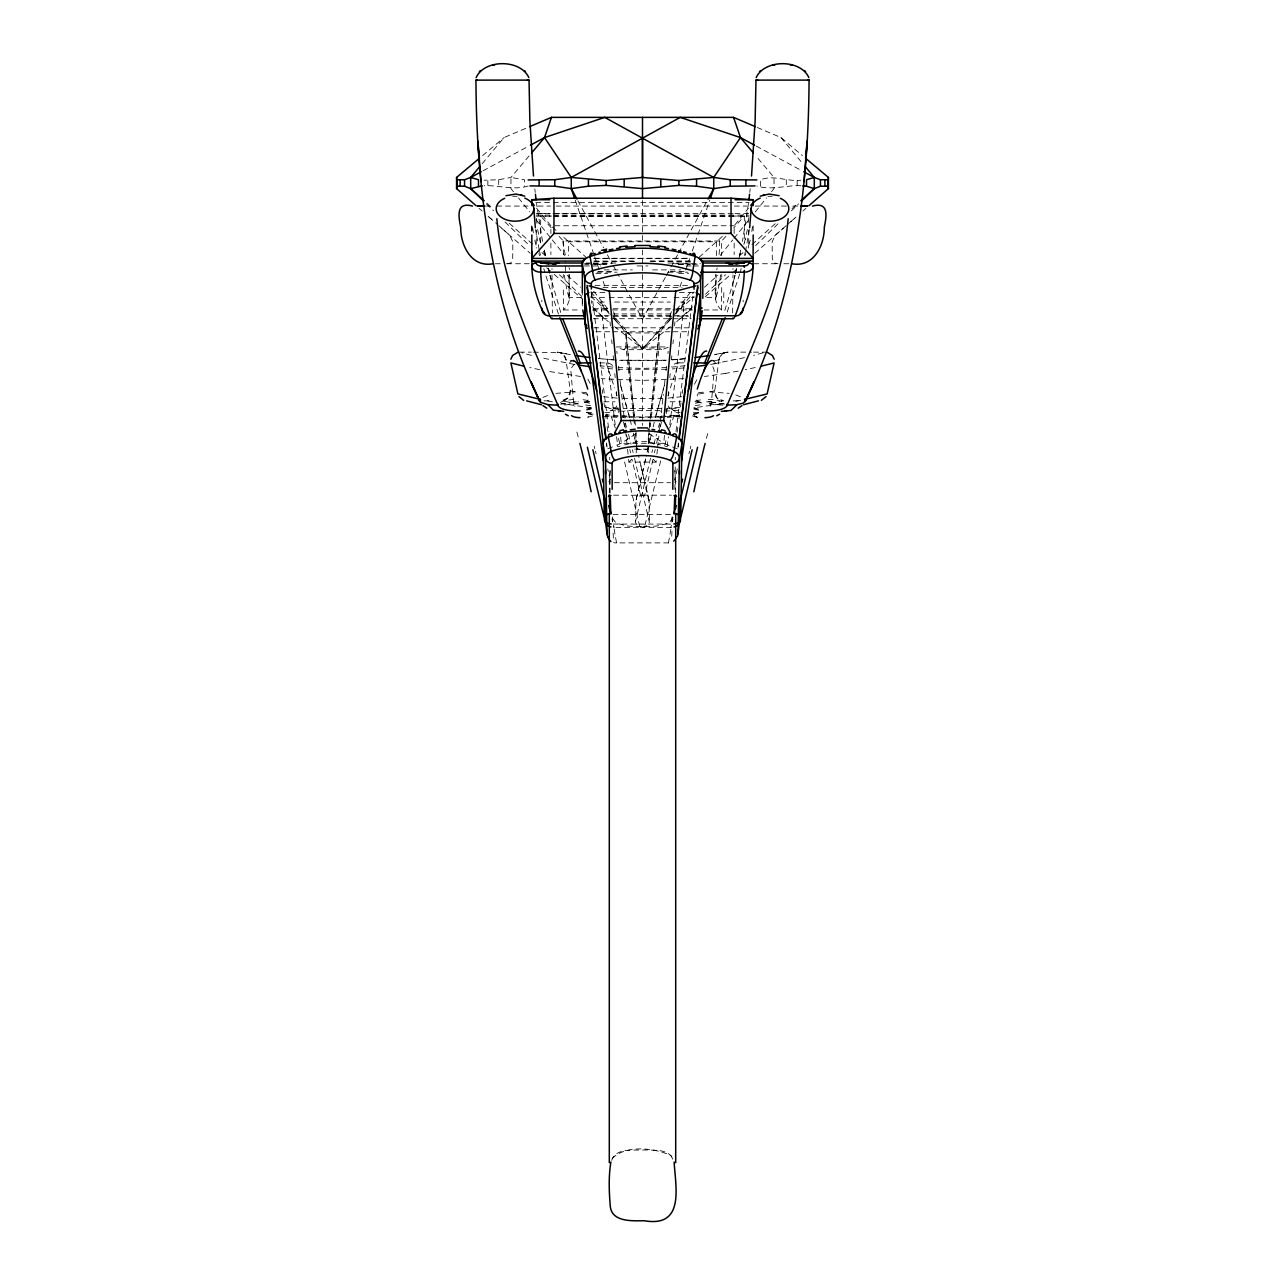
<?xml version="1.0" encoding="UTF-8"?>
<svg xmlns="http://www.w3.org/2000/svg" width="1285" height="1285" viewBox="0 0 1285 1285"><rect width="100%" height="100%" fill="white"/><g stroke="black" fill="none" stroke-linecap="round" stroke-linejoin="round"><path stroke-width="0.75" stroke-dasharray="5 3.75" d="M563.264 277.158L563.264 274.476M582.282 305.83L582.282 300.674M649.134 429.816L647.913 449.477L637.087 449.477L635.866 429.816M716.018 274.894L716.002 278.202M551.988 274.91L552.357 312.978M569.191 274.171L569.223 300.321L567.311 305.412L563.521 309.958L563.28 287.503M675.701 492.91L675.476 479.642A402.912 241.628 0 0 0 675.091 474.229L674.641 470.567M569.319 299.1L569.175 297.638L583.583 297.638M634.517 458.311L649.391 522.369A8.866 5.879 0 0 1 642.163 527.284L613.828 527.396L616.527 542.896L668.473 542.896A9.621 5.526 0 0 0 671.396 542.559M716.002 279.825L715.97 286.298M552.004 269.481L552.004 268.565M671.413 527.38L642.885 527.3A8.947 5.911 0 0 1 635.625 522.481L635.93 500.395L646.435 455.565M675.284 459.757L675.284 457.315M721.72 287.503L721.479 309.958L704.228 309.958M715.938 291.069L715.97 287.888M675.235 467.049L674.834 493.167M715.938 292.659L715.89 297.381M721.479 309.958C710.99 301.397 717.11 285.238 715.809 274.187M671.798 522.079L671.943 515.574M743.148 301.814L743.18 300.208M732.643 312.978L733.012 274.91M672.424 516.907L672.296 521.758M671.959 531.235L671.653 538.142M748.529 217.791L748.111 223.253M724.451 404.149L711.472 402.044L714.155 370.739A8.738 8.513 0.9 0 0 713.753 368.795L713.063 367.253A8.866 8.642 -0.1 0 0 710.332 364.362L710.027 364.169M664.49 435.342L663.751 443.293L670.834 446.216M666.513 413.449L667.06 407.474M668.168 395.539L668.521 391.556M669.822 377.629L670.192 373.646M671.477 359.704L671.846 355.736M672.938 343.786L673.308 339.802M674.593 325.876L674.962 321.892M711.456 402.157L711.328 403.185L719.761 401.562M650.483 417.015L659.06 332.943L669.822 319.869M649.327 427.841L659.06 332.943L625.94 332.943L615.178 319.869M648.684 434.314L647.913 441.671L660.378 444.931M649.487 426.62L650.29 418.942M648.604 443.068L649.664 433.222M628.654 459.323L628.943 462.102L656.057 462.102L656.346 459.323M656.908 454.087L657.438 449.172M650.355 426.7L650.708 423.424M651.399 416.934L659.06 347.303L659.06 332.943M659.526 429.624L660.233 423.15M660.394 421.544L663.365 394.399M657.615 447.533L658.836 436.113M664.939 380.231L664.056 388.086M752.464 226.61L751.645 232.746M665.983 370.883L666.497 366.241M668.184 351.303L667.943 353.504M749.781 192.445L750.183 188.799M667.204 446.714L668.393 436.804M669.806 424.917L684.455 302.055L678.464 302.055M677.918 447.051L678.4 443.116M678.159 447.148L678.641 443.213M676.006 431.487L693.338 292.466A6.666 3.903 0 0 1 693.916 292.482M677.115 432.29L677.902 426.395M678.93 418.557L679.444 414.653M680.472 406.895L680.986 403.008M682.271 393.387L682.785 389.564M711.488 401.836L708.726 401.787M610.359 470.567L609.909 474.229A402.912 241.628 0 0 0 609.524 479.642L609.299 492.91M748.48 203.367L742.473 241.387M747.356 229.373L745.332 239.604M749.38 229.501L745.846 249.563M668.473 542.896L671.38 526.304M738.827 259.152L740.674 250.173M739.517 255.795L740.626 250.382L739.534 255.747A111.618 91.203 8.1 0 0 741.557 250.896M735.02 275.231L733.655 280.917L734.956 275.536M652.973 459.42L644.733 495.159L671.396 495.175M654.451 452.802L655.173 449.557M644.974 462.054L645.712 458.777M656.587 443.197L658.466 434.989M677.243 468.993L674.753 479.947M643.448 468.736L635.866 500.957M647.126 452.175L648.78 444.931M648.588 446.168L647.158 452.384M744.545 255.217L745.412 251.442M649.166 443.261L650.338 438.233M650.146 439.518L651.656 433.109M750.183 240.199L749.637 242.367M650.483 458.311L635.513 521.453M660.378 426.7L661.502 421.962M735.454 273.448L736.739 268.083M735.373 273.737L736.674 268.356M651.88 452.545L652.555 449.75M653.149 426.941L654.852 419.601M660.667 460.929L644.476 527.396M673.019 518.931L672.312 521.726M655.334 417.705L656.298 413.899M653.904 444.337L656.523 434.25M671.429 525.26L670.866 527.396M688.889 453.733L689.547 451.196M656.057 415.36L664.409 385.243M690.206 448.69L690.848 446.264M740.176 272.388L741.188 268.549M657.454 409.963L664.088 386.881M664.666 445.429L666.578 438.474M588.096 399.972L586.329 402.285L583.294 402.093M668.088 396.021L668.987 392.68M733.719 280.58L724.258 312.512M658.418 427.327L659.655 423.038M697.112 395.957L698.092 393.451M670.336 387.942L678.898 362.852L685.499 362.868M739.678 274.074L726.523 314.038M661.454 417.079L661.839 415.858M669.63 428.146L675.267 412.357L680.215 412.357M671.445 311.661L668.842 319.226L642.5 348.877L614.583 326.647M679.91 287.053L681.853 281.367M685.756 270.011L689.659 258.654M692.262 251.073L709.834 199.962M636.22 452.882L636.573 444.722M611.66 1160.435C616.414 1147.312 633.248 1150.734 644.315 1149.93C653.985 1150.525 667.349 1148.613 672.906 1158.508M673.035 517.486L669.887 521.855A14.504 8.69 0 0 1 666.995 523.637L657.342 525.918A54.58 32.735 0 0 1 650.885 526.368L638.774 526.464A69.149 41.473 0 0 1 626.614 525.886L618.005 523.637A14.504 8.69 0 0 1 615.113 521.855L611.965 517.486M694.446 384.247L697.145 379.059M665.293 277.431L642.5 319.226L617.796 273.946M666.24 275.681L670.047 268.726M670.995 266.975L677.645 254.783M678.592 253.049L707.087 200.797M612.094 1158.508C626.229 1144.582 654.113 1147.762 671.011 1155.552L673.34 1160.435M710.155 406.285L711.312 403.249L706.734 403.859M671.348 316.126L668.842 319.226L671.814 316.56M676.36 309.894L691.378 291.245M720.194 255.474L732.707 239.926M733.96 238.368L748.994 219.703M755.259 211.929L766.519 197.938M771.53 191.722L774.036 188.606L774.036 177.442L755.965 155.983M734.153 233.452L734.153 225.758L748.416 208.234M669.999 319.644L671.413 317.925M676.167 312.143L684.455 302.055M675.701 313.942L694.141 291.84M482.244 163.645L504.057 137.559L527.766 127.472M529.034 155.983L510.964 177.442L498.709 179.739L484.108 180.205M614.953 408.903L615.965 407.506A7.822 5.124 -78.1 0 0 616.832 405.915M731.583 216.057L744.32 216.057L733.799 227.766M631.69 459.436L628.943 462.102M725.961 236.328L721.656 241.002L721.656 255.715M671.557 318.262L642.5 348.524L613.443 318.262M676.633 321.7L692.615 306.73M705.497 294.217L725.543 274.765M755.612 245.58L779.947 221.952M791.399 210.836L798.563 203.897M722.379 236.44L697.964 258.253M673.292 315.227L694.077 296.562M704.469 287.246L717.817 275.247M740.096 255.249L743.051 252.583M751.966 244.584L775.706 223.269M792.042 208.604L797.985 203.271M679.733 319.226L691.748 308.673M705.256 296.803L730.796 274.364M732.289 273.046L738.297 267.778M754.825 253.257L783.368 228.184M790.869 221.598L796.877 216.314M802.884 211.029L805.888 208.395M786.115 225.694L775.16 235.396L772.157 241.837L772.285 258.478L774.052 262.927L778.067 263.746M787.528 224.473L795.993 217.101M482.614 155.581L504.057 137.559M670.417 326.647L642.5 348.877L613.652 316.126M635.963 433.671L621.249 443.293L614.166 446.216M668.232 347.223L661.968 349.697L623.305 349.697L616.768 347.223M575.021 364.137L574.716 364.33A8.866 8.642 0.1 0 0 571.97 367.205L571.263 368.731A8.738 8.513 -0.9 0 0 570.845 370.626L573.576 402.574L574.909 406.397M724.756 352.668L721.945 354.323L718.99 359.784L714.717 390.769L716.821 397.804L723.487 400.84A8.85 8.85 0 0 1 714.717 390.769L714.139 390.913M482.999 170.809L528.697 146.121M542.896 397.418L549.193 394.929M591.052 407.522L586.362 409.224M592.514 415.89L587.39 417.416M645.343 526.464L643.881 526.962M612.399 446.939L607.082 449.124L606.359 443.213M585.992 402.43L589.558 403.217M591.1 408.228L587.871 409.256M560.549 404.149L578.475 401.836M695.442 403.217L701.706 402.093M763.081 352.829L753.556 355.383M589.349 401.611L583.101 403.008M618.454 446.537L620.077 446.12M624.622 444.931L637.087 441.671L647.913 441.671M744.497 357.632L710.557 364.442L720.194 362.772M713.882 390.961L710.187 391.78M718.411 359.912L718.974 359.8A8.85 8.85 0 0 1 727.76 352.138L751.58 352.138M755.227 367.542L745.316 369.678M718.154 359.977L709.979 361.679M740.722 400.229L732.578 401.884M571.118 390.961L570.299 390.785A8.85 8.85 0 0 1 561.513 400.84L568.179 397.804L570.283 390.769L566.01 359.784L563.055 354.323L560.244 352.668L562.204 353.134M727.358 352.235L726.121 352.476M725.222 352.652L714.588 354.628M722.202 401.097L720.885 401.354M800.892 185.731C785.97 185.024 771.642 190.646 756.865 186.004M703.827 393.098L697.498 394.27M738.265 371.092L725.752 373.357M715.022 354.483L727.663 352.17M555.859 393.371L575.471 391.861M528.135 186.004C513.358 190.646 499.03 185.024 484.108 185.731M719.15 404.293L723.76 403.506L693.755 407.843M725.752 373.357L704.469 376.489M698.478 392.728L703.297 392.182M700.164 404.871L694.366 405.658M578.105 403.811L562.107 405.161M698.333 413.352L691.78 414.22M685.114 365.711L671.959 367.108M681.692 396.68L667.766 398.141M693.145 414.364L696.582 413.947M506.933 263.746L510.948 262.927L512.715 258.478L512.843 241.837L509.84 235.396L498.885 225.694M679.203 415.874L642.5 417.577L605.797 415.874M679.187 359.302L686.527 358.579L668.361 360.073M683.893 367.928L672.344 368.907M679.765 407.297L667.22 408.277M674.737 415.938L679.926 415.489M683.813 378.657L642.5 380.424L601.187 378.657M760.527 186.213L760.527 179.739C773.955 174.583 787.239 181.86 800.892 180.205M677.291 359.463L671.445 359.928M666.642 367.542L642.5 368.41L618.358 367.542M662.867 398.495L622.133 398.495M663.381 360.41L665.421 360.298M666.465 369.277L618.535 369.277M666.449 360.202L619.579 360.298M623.514 349.697L625.843 348.042L659.157 348.042L661.695 349.697M661.647 408.582L623.353 408.582M661.325 360.507L618.551 360.202M658.771 416.902L626.229 416.902M660.024 410.381L624.976 410.381M644.492 495.175L643.383 495.239A8.866 5.879 -0.2 0 0 636.027 499.913M678.898 362.852L677.5 362.964A8.883 8.658 -0.4 0 0 671.429 366.771M709.529 391.861L729.141 393.371M613.604 495.175L641.777 495.255A8.866 5.879 0.2 0 1 648.973 499.913L649.487 521.453M706.525 401.836L711.665 401.964M535.829 202.387L749.171 202.387M484.108 206.066L492.219 206.066M496.813 206.066L529.725 206.066M538.126 206.066L550.606 206.066M556.164 206.066L728.836 206.066M734.394 206.066L746.874 206.066M755.275 206.066L788.187 206.066M792.781 206.066L800.892 206.066M732.996 213.422L552.004 213.422L607.082 213.471M734.956 213.422L748.737 213.422M536.263 215.093L748.737 215.093M540.68 242.463L540.68 216.057L551.602 216.057M553.417 216.057L729.768 216.057M536.391 216.217L748.609 216.217M554.879 225.758L734.153 225.758M559.039 236.328L563.344 241.002L721.656 241.002M595.051 258.253L690.045 258.253M593.654 258.43L689.354 258.43M593.654 261.08L636.701 260.935M650.242 260.935L692.422 260.935M594.57 261.465L636.541 261.465M650.531 261.465L692.503 261.465M586.137 263.007L591.598 263.007M593.413 263.007L617.041 263.007M667.959 263.007L693.402 263.007M495.287 263.746L501.182 263.746M506.82 263.746L531.299 263.746M584.53 263.746L611.435 263.746M673.565 263.746L700.47 263.746M753.701 263.746L778.18 263.746M783.818 263.746L789.713 263.746M584.755 264.228L588.739 264.228M590.731 264.228L606.665 264.228M678.384 264.228L690.334 264.228M692.326 264.228L700.293 264.228M594.971 264.517L606.857 264.517M678.143 264.517L690.029 264.517M584.322 265.947L589.783 265.947M591.598 265.947L600.689 265.947M637.039 265.947L647.961 265.947M686.142 265.947L691.587 265.947M693.402 265.947L700.678 265.947M604.271 269.898L632.397 269.898M652.603 269.898L680.729 269.898M598.055 271.585L614.648 271.585M670.352 271.585L686.945 271.585M597.059 272.195L617.057 272.195M667.943 272.195L687.941 272.195M595.838 273.56L607.58 273.56M678.673 273.56L688.648 273.56M595.067 285.35L689.933 285.35M602.97 287.422L682.03 287.422M591.084 292.482A6.666 3.903 0 0 1 591.662 292.466L605.62 292.466M679.379 292.466L693.338 292.466M590.843 297.638L605.492 297.638M609.17 297.638L670.304 297.638M673.983 297.638L694.157 297.638M706.846 297.638L715.825 297.638L715.681 299.196M615.194 424.917L600.545 302.055L606.536 302.055M614.535 302.055L670.465 302.055M593.509 308.737L609.845 308.737M613.106 308.737L675.171 308.737M676.809 308.737L691.507 308.737M563.521 309.958L580.772 309.958M592.497 309.958L608.351 309.958M612.335 309.958L670.658 309.958M672.665 309.958L692.503 309.958M613.202 313.942L671.798 313.942M595.357 315.741L689.643 315.741M596.497 316.174L607.885 316.174M613.636 316.174L675.187 316.174M677.115 316.174L688.503 316.174M593.365 318.728L671.075 318.728M673.083 318.728L691.137 318.728M593.718 327.82L613.62 327.82M615.611 327.82L673.372 327.82M675.364 327.82L691.282 327.82M595.999 331.771L611.082 331.771M612.592 331.771L669.903 331.771M672.922 331.771L689.515 331.771M616.318 346.934L668.682 346.934M519.525 352.138L531.428 352.138M533.42 352.138L560.308 352.765M753.572 352.138L765.491 352.138M599.501 362.868L607.596 362.98A8.883 8.658 0.4 0 1 613.571 366.771M544.021 400.84L551.795 400.84M733.205 400.84L740.995 400.84M573.512 401.836L576.274 401.787M584.563 401.787L590.088 401.787M603.918 401.787L614.969 401.787M670.031 401.787L681.082 401.787M694.912 401.787L700.437 401.787M586.619 412.357L591.582 412.357M604.785 412.357L609.733 412.357L615.37 428.146M693.418 412.357L698.381 412.357M634.629 449.124L650.371 449.124M614.391 482.71L670.609 482.71M613.025 514.594L671.975 514.594M613.234 524.071L671.766 524.071M606.102 362.852L614.664 387.942M640.508 495.175L632.027 459.42M613.684 527.38L613.62 526.304M722.893 405.161L706.895 403.811M617.78 408.277L605.235 407.297M616.639 360.073L598.489 358.531L605.813 359.302M613.555 359.928L607.709 359.463M612.656 368.907L601.107 367.928M617.234 398.141L603.308 396.68M613.041 367.108L599.886 365.711M581.703 392.182L586.522 392.728M591.245 407.843L561.24 403.506M588.418 413.947L591.855 414.364M593.22 414.22L586.667 413.352M580.531 376.489L546.735 371.092M590.634 405.658L584.836 404.871M578.266 403.859L561.609 400.856M574.443 364.442L540.503 357.632M570.412 354.628L562.926 353.263M575.021 361.679L566.107 359.8A8.85 8.85 0 0 0 557.24 352.138L569.978 354.483M587.502 394.27L581.173 393.098M701.899 403.008L695.651 401.611M692.486 415.89L696.839 417.256M696.052 417.111L697.61 417.416M552.422 401.868L544.278 400.229M539.684 369.678L529.773 367.542M574.813 391.78L571.423 391.042M531.444 355.383L521.919 352.813M664.923 446.12L666.546 446.537M698.638 409.224L693.948 407.522M641.119 526.962L640.524 527.396M735.807 394.929L742.104 397.418M697.129 409.256L693.9 408.228M698.895 402.382L696.904 399.972M639.657 526.464L624.333 460.929M672.601 446.939L677.918 449.124M757.25 127.472L780.943 137.559L802.386 155.581M756.303 146.121L802.001 170.809M649.037 433.671L663.751 443.293L621.249 443.293L620.51 435.342M593.252 308.673L608.367 321.7M656.057 462.102L653.31 459.436M489.007 217.101L497.472 224.473M479.112 208.395L482.116 211.029M488.123 216.314L494.131 221.598M501.632 228.184L530.175 253.257M546.703 267.778L552.711 273.046M554.204 274.364L582.747 299.437M587.149 258.253L562.685 236.44M487.015 203.271L492.958 208.604M509.294 223.269L533.034 244.584M541.949 252.583L544.904 255.249M567.183 275.247L580.531 287.246M590.923 296.562L611.708 315.227M613.186 316.56L616.158 319.226L613.555 311.661M552.373 227.092L556.79 231.091M486.437 203.897L493.601 210.836M505.053 221.952L529.388 245.58M559.457 274.765L582.362 296.996M592.385 306.73L605.267 319.226M551.201 227.766L540.68 216.057M670.047 408.903L669.1 407.618A7.822 5.124 78.1 0 1 668.168 405.915M780.943 137.559L802.756 163.645M590.859 291.84L609.299 313.942M600.545 302.055L608.833 312.143M613.587 317.925L615.001 319.644M536.6 208.234L550.896 225.758L550.896 233.452M513.47 191.722L510.964 188.606L510.964 177.442L524.473 179.739L524.473 186.213M518.481 197.938L529.741 211.929M536.006 219.703L551.04 238.368M552.293 239.926L564.806 255.474M593.622 291.245L608.64 309.894M577.913 200.797L603.548 247.828M607.355 254.783L612.11 263.489M613.057 265.24L616.848 272.211M587.855 379.059L590.554 384.247M586.908 393.451L587.887 395.957M648.78 452.882L647.913 449.734M558.477 314.038L545.322 274.074M575.166 199.962L594.039 254.864M594.682 256.759L599.244 270.011M603.147 281.367L605.09 287.053M560.742 312.512L549.98 275.231M623.161 415.858L623.546 417.079M620.591 385.243L628.943 415.36M620.912 386.881L627.546 409.963M625.345 423.038L626.582 427.327M618.422 438.474L620.334 445.429M616.013 392.68L616.912 396.021M628.477 434.25L631.096 444.337M594.152 446.264L594.794 448.69M543.812 268.549L544.824 272.388M595.453 451.196L596.111 453.733M614.134 527.396L613.571 525.26M628.702 413.899L629.666 417.705M612.688 521.726L611.981 518.931M630.148 419.601L631.851 426.941M649.134 500.957L644.749 482.63M632.445 449.75L633.12 452.545M548.261 268.083L549.546 273.448M649.021 500.122L638.565 455.565M548.326 268.356L549.627 273.737M550.044 275.536L551.281 280.58M623.498 421.962L624.622 426.7M633.344 433.109L634.854 439.518M534.817 240.199L535.363 242.367A126.299 103.475 -8.1 0 0 536.696 247.427M634.662 438.233L635.834 443.261M539.588 251.442L540.455 255.217M636.412 446.168L637.119 449.252M643.93 479.096L640.781 465.379M636.22 444.931L637.842 452.384M626.534 434.989L628.413 443.197M610.246 479.947L607.757 468.993M629.827 449.557L630.549 452.802M544.326 250.173L546.173 259.152M544.374 250.382L545.483 255.795M539.154 249.563L535.62 229.501M542.527 241.387L536.52 203.367M533.355 232.746L532.536 226.61M537.644 229.373L539.668 239.604A111.618 91.299 -9.3 0 0 541.033 244.423M602.215 389.564L602.729 393.387M604.014 403.008L604.528 406.895M605.556 414.653L606.07 418.557M607.098 426.395L607.885 432.29M591.662 292.466L608.994 431.487M606.6 443.116L607.082 447.051M616.607 436.804L617.796 446.714M534.817 188.799L535.219 192.445M633.601 416.934L625.94 347.303L625.94 332.943L634.212 416.324M616.816 351.303L617.057 353.504M618.503 366.241L619.017 370.883M620.061 380.231L620.944 388.086M621.635 394.399L624.076 416.709M633.778 418.557L634.645 426.7M624.767 423.15L625.474 429.624M625.65 431.246L626.871 442.634M635.336 433.222L636.396 443.068M627.562 449.172L628.092 454.087M625.94 332.943L635.673 427.841M536.889 223.253L536.471 217.791M610.038 321.892L610.407 325.876M611.692 339.802L612.062 343.786M613.154 355.736L613.523 359.704M614.808 373.646L615.178 377.629M616.479 391.556L616.832 395.539M617.94 407.474L618.487 413.449M613.347 538.142L613.041 531.235M612.704 521.758L612.576 516.907M610.166 493.167L609.765 467.049M541.82 300.208L541.852 301.814M569.094 295.807L569.062 292.659M569.062 291.069L568.998 279.825M732.996 268.565L732.996 269.481M609.716 457.315L609.716 459.757M721.736 274.476L721.736 277.158M568.998 278.202L568.982 274.894M797.15 180.51L797.15 185.409M786.291 179.739L786.291 186.213M753.171 225.871L753.171 233.693M748.737 230.063L748.737 248.037M744.32 216.057L744.32 242.463M734.153 243.074L734.153 254.607M716.484 255.57L716.484 241.773L568.58 241.773L568.58 255.554M642.5 200.476L642.5 242.961M642.5 249.965L642.5 263.81M642.5 265.786L642.5 425.431M591.357 291.856L591.357 303.292M582.282 290.073L582.346 304.336M563.344 241.002L563.344 255.715M550.896 243.074L550.896 254.607M536.263 230.063L536.263 248.037M531.878 226.385L531.878 233.372M531.829 225.871L531.829 233.693M498.709 179.739L498.709 186.213M487.85 180.51L487.85 185.409M767.964 196.348A18.809 12.464 0 0 1 772.189 196.364M698.671 410.188A18.777 5.766 0 0 1 693.514 408.839M695.571 400.92A18.777 5.766 0 0 1 701.963 399.763M708.228 399.442A18.777 5.766 0 0 1 724.531 402.414M697.161 416.966A9.943 2.795 0 0 1 698.671 412.533M616.527 542.929A9.621 5.638 -0.1 0 1 613.555 542.655M576.853 432.033A386.432 24.64 81.8 0 1 578.587 438.442M614.375 407.827A14.601 9.204 -69.3 0 1 609.716 411.409M569.689 362.852A419.231 31.788 83.4 0 1 571.937 360.667M706.413 438.442A386.432 24.64 -81.8 0 1 708.147 432.033M675.284 411.409A14.601 9.204 69.3 0 1 670.625 407.827M713.063 360.667A419.231 31.788 -83.4 0 1 715.311 362.852M512.811 196.364A18.809 12.464 0 0 1 517.036 196.348M591.486 408.839A18.777 5.766 0 0 1 586.329 410.188M560.469 402.414A18.777 5.766 0 0 1 576.772 399.442M583.037 399.763A18.777 5.766 0 0 1 589.429 400.92M586.329 412.533A9.943 2.795 0 0 1 587.839 416.966M676.247 481.538A8.85 5.172 0 0 1 674.641 482.148M610.359 482.148A8.85 5.172 0 0 1 608.753 481.538M719.696 240.761A252.262 188.51 16.3 0 1 719.038 254.687M717.126 267.987A252.262 188.51 16.3 0 1 716.757 269.818M569.64 269.481A252.262 188.766 -6.3 0 1 569.03 267.714M565.336 254.799A252.262 188.766 -6.3 0 1 562.782 241.066M545.386 255.827A111.618 91.299 -9.3 0 1 543.266 250.96M745.155 239.556A111.618 91.203 8.1 0 1 743.854 244.391M539.636 255.667A126.299 103.475 -8.1 0 1 538.833 253.659M749.54 242.351A126.299 103.234 6.4 0 1 748.111 247.379M745.878 253.563A126.299 103.234 6.4 0 1 745.043 255.554M720.676 274.829A306.938 230.079 1.4 0 1 716.147 297.413M568.853 297.413A306.938 230.079 -1.4 0 1 564.324 274.829M723.824 292.594A294.795 20.929 86.6 0 1 723.712 303.035M565.368 271.087A294.795 17.717 -87.1 0 1 565.432 261.096M626.711 415.987A118.718 30.519 0.4 0 1 606.151 414.637M680.986 416.324A118.718 32.334 -0.2 0 1 659.269 417.818M674.256 415.489A118.766 31.386 -0.3 0 1 658.53 416.436M625.731 417.818A118.734 32.366 0.2 0 1 604.014 416.324M619.884 409.224A125.384 29.989 0.4 0 1 608.801 408.55M678.223 410.236A125.384 31.756 -0.2 0 1 660.554 411.28M676.183 408.534A125.352 29.908 -0.4 0 1 665.1 409.208M624.446 411.28A125.384 31.788 0.2 0 1 606.793 410.236M550.044 213.422L536.263 213.422L550.044 213.422"/><path stroke-width="1.5" d="M542.896 311.323L542.029 309.862A202.966 151.951 0 0 1 531.765 266.332A4.353 3.261 0 0 1 536.263 263.023A4.401 2.923 0 0 0 540.68 265.931L540.728 272.195A226.851 169.829 0 0 0 549.755 315.724M612.174 489.312L612.11 463.403A6.007 3.518 0 0 1 615.001 460.367L618.278 459.275A50.613 29.555 0 0 1 666.899 459.098L669.999 460.367A6.007 3.518 0 0 1 672.874 463.403L672.826 489.312M744.32 267.36L744.32 265.947A4.401 2.923 0 0 0 748.721 263.007A4.353 3.261 0 0 1 753.139 266.316A202.966 151.951 0 0 1 742.875 309.846L742.104 311.323A14.135 10.392 4.5 0 1 741.316 312.239L741.316 312.239M642.5 198.5L642.5 117.369M697.594 447.276L679.781 521.678L680.054 500.234A8.866 5.879 0 0 0 679.106 498.307M744.304 270.348L744.272 272.195A226.851 169.829 0 0 1 735.245 315.724M807.671 80.104L808.988 80.104L755.982 80.104L755.13 120.902L751.516 176.013M675.685 494.821L675.46 502.387A418.348 250.88 0 0 1 675.091 507.88L674.256 513.615M809.052 80.104C808.57 189.746 794.098 301.67 745.332 401.113L742.987 403.233L737.012 404.646L731.004 410.493L721.383 411.345M742.971 309.862L743.019 308.255M674.77 495.48L674.143 513.47A2.072 1.205 0 0 1 673.983 513.904M680.134 501.102L692.133 449.734M679.781 521.71L679.653 522.529A8.866 5.879 -0.2 0 1 674.015 526.995M677.982 533.901L679.476 458.167L681.901 443.823L680.857 510.964L677.966 533.901A12.111 11.967 63.1 0 1 677.404 536.343L677.307 536.696M751.211 208.234L749.653 227.702M805.759 161.46L807.06 141.221L804.041 181.571M699.618 258.687A6.843 5.542 0 0 1 702.654 264.196L700.646 278.684L700.646 320.945L699.538 325.78M670.352 432.916L663.751 420.548L675.701 291.181L695.988 285.848M788.171 218.707C782.035 284.852 752.4 345.665 726.812 405.964M748.946 199.721L749.573 194.26M679.122 437.205L697.835 285.35M679.122 439.261L697.835 287.422M681.709 443.309L700.052 296.337A6.666 3.903 0 0 0 696.02 292.787M681.628 460.721L700.052 322.663L700.052 296.337M700.646 320.945L702.269 310.729M694.061 289.157L694.061 283.648A6.762 5.477 0 0 0 700.55 278.668A13.38 8.112 4.5 0 0 692.84 270.83L695.169 256.261M672.585 435.695L676.665 437.173L673.806 451.356A6.923 3.18 -68.8 0 1 669.999 460.464M610.873 1162.058C608.56 1176.112 609.026 1190.553 610.166 1204.704C610.632 1222.356 631.738 1220.83 644.315 1220.75C684.953 1227.689 675.589 1187.42 674.127 1162.058M681.869 482.341L682.608 479.225M675.46 509.005L676.312 505.503M476.141 77.63C484.349 58.981 520.521 59.062 528.826 77.63M756.174 77.63C764.527 59.094 800.635 58.965 808.859 77.63M510.852 359.222L512.603 355.463L517.726 352.331M531.621 152.915L544.519 137.575L551.442 117.369L733.558 117.369L755.419 126.685M710.493 198.067L713.737 188.606L713.737 177.442L740.481 137.575L733.558 117.369M721.993 319.579L704.501 363.398M725.19 317.652L703.554 371.477M476.109 205.761L456.577 188.606L457.46 186.213L456.577 177.442L479.546 158.151M808.891 205.761L828.423 188.606L827.54 186.213L828.423 177.442L805.454 158.151M745.139 401.611L753.926 381.966L745.332 401.113L744.706 399.362M614.648 432.916L621.249 420.548L609.299 291.181L589.012 285.848M708.051 199.063L713.737 188.606L730.233 186.213L755.034 185.907M766.037 396.599L761.33 400.358M540.294 399.362L540.471 402.333L547.988 404.646L553.305 410.172L563.617 411.345M750.793 205.311L753.171 202.387M457.46 179.739L464.56 179.739L470.696 177.442L479.674 166.713M753.171 205.616L753.171 199.737L731.036 198.227L553.963 198.227L553.963 233.436L531.829 258.43L585.671 258.43M801.422 201.119L814.304 188.606L820.44 186.213L827.54 186.213M479.369 71.607L480.429 70.627M759.499 71.607L760.591 70.627M800.94 200.605L814.304 188.606L814.304 177.442L805.326 166.713M741.991 405.626L738.233 408.18M719.6 414.236L716.709 415.794M528.135 179.932L554.767 179.739L571.263 177.442L680.263 117.369L740.481 137.575L754.536 145.173M483.578 201.119L470.696 188.606L470.696 177.442L481.233 171.756M530.464 145.173L544.519 137.575L604.737 117.369L713.737 177.442L730.233 179.739L756.865 179.932M760.238 196.155L769.024 194.051L779.128 195.706M529.565 126.685L551.458 117.369M505.872 195.706L515.976 194.051L524.762 196.155M702.799 298.313L702.799 264.212A13.492 8.176 4.5 0 0 697.562 257.418A12.513 7.581 4.6 0 0 695.169 256.39C660.442 245.419 621.988 245.226 587.566 257.385A13.492 8.224 -5.1 0 0 582.346 264.276L582.346 292.675M614.969 433.704L616.109 433.302M607.725 536.777L607.564 536.343A12.111 11.983 39.1 0 1 607.018 533.901L605.524 458.167A11.758 7.324 -5.6 0 1 611.178 451.324L614.792 450.184A59.769 34.904 0 0 1 670.32 450.071M612.415 435.695L608.335 437.173A11.822 7.389 -5.7 0 0 603.179 443.823M457.46 186.213L464.56 186.213L470.696 188.606L482.228 185.891M594.007 253.868L595.228 253.482M618.84 432.419L620.045 432.065M591.357 289.061L591.357 283.535A6.762 3.951 0 0 1 595.34 279.937C626.004 270.46 659.478 270.509 690.109 280.05A6.746 3.935 0 0 1 694.045 283.648M591.341 283.616A6.762 5.477 0 0 1 584.868 278.652A13.396 8.144 -5.2 0 1 592.626 270.701C625.072 260.823 660.41 260.855 692.84 270.83M827.54 179.739L820.44 179.739L814.304 177.442L806.514 179.739L806.514 186.213L814.304 188.606M743.533 404.727L758.487 400.824M598.938 252.406L600.175 252.069M727.069 410.574L724.82 411.007M603.95 251.105L606.488 250.511M761.395 366.113L774.116 362.948L767.129 393.933L744.433 399.426M619.932 430.668L623.482 429.816M623.723 431.085L626.55 430.475M601.46 250.366L606.697 249.145M609.042 249.949L612.929 249.178M492.733 65.214L494.773 64.844M772.944 65.214L774.984 64.844M736.048 263.923L753.171 261.08L701.321 261.08M708.501 355.656L695.105 357.567M616.543 248.551L620.189 247.989M552.855 263.923L558.75 263.007M630.276 429.8L635.224 429.19M705.513 365.229L694.976 366.675M529.966 185.907L554.767 186.213L571.263 188.606L588.434 186.213L606.135 185.409L642.5 188.606L678.865 185.409L696.566 186.213L713.737 188.606M544.519 137.575L571.263 177.442L606.135 180.51L642.5 177.442L678.865 180.51L713.737 177.442M736.915 404.663L726.684 405.225M619.499 246.897L627.096 246.013M625.715 247.314L635.015 246.608M531.829 205.616L531.829 199.737L553.963 198.227M728.82 264.051L744.32 263.007L702.493 263.007M802.097 206.275L807.478 206.066L800.892 206.066M803.784 206.21L807.478 206.066M791.865 263.746C813.566 267.89 824.488 245.467 824.295 227.204C826.689 215.719 828.905 201.568 812.457 206.066M637.585 427.905L647.415 427.905M634.79 245.483L650.242 245.483M477.329 80.104L475.996 80.12L529.034 80.104L529.87 120.902L533.484 176.013M735.422 315.741L701.257 315.741M531.829 199.737L549.771 199.737M735.229 199.737L753.171 199.737M472.543 206.066C456.095 201.568 458.311 215.719 460.705 227.204C460.512 245.467 471.434 267.89 493.135 263.746M481.216 206.21L477.522 206.066L484.108 206.066M553.963 233.436L731.036 233.436L753.171 258.43L699.329 258.43M531.829 234.962L531.829 261.08L583.679 261.08M582.507 263.007L540.68 263.007L556.18 264.051M540.68 266.075L582.507 265.947M702.493 265.947L744.32 265.947M584.338 272.195L540.728 272.195A8.802 5.831 0 0 1 531.91 266.316L531.878 251.346M700.662 272.195L744.272 272.195A8.802 5.831 0 0 0 753.09 266.316L753.171 234.962M609.299 291.181L675.701 291.181M583.743 315.741L549.578 315.741M551.699 318.728L585.43 318.728M699.168 318.728L733.301 318.728M591.261 362.868L578.121 362.98A8.85 8.626 -0.1 0 0 577.575 363.093M693.739 362.868L706.927 362.996A8.85 8.626 0.1 0 1 707.425 363.093M621.249 420.548L663.751 420.548M757.764 80.12L755.998 80.12M527.3 80.104L529.018 80.104M558.316 405.225L548.085 404.663M477.522 206.066L482.903 206.275M650.001 246.608L659.317 247.33M648.106 429.062L649.23 429.142M802.772 185.891L806.514 186.213M657.92 246.013L665.534 246.897M651.993 429.431L654.724 429.8M589.895 357.567L576.499 355.656M590.024 366.675L579.487 365.229M664.827 248.005L668.473 248.551M560.18 411.007L557.931 410.574M726.298 263.007L732.193 263.923M531.829 261.08L548.984 263.907M790.227 64.844L792.267 65.214M672.087 249.178L675.99 249.949M658.45 430.475L661.277 431.085M540.567 399.426L517.887 393.933L510.884 362.948L523.605 366.113M678.576 250.511L681.13 251.121M661.518 429.816L665.068 430.668M541.467 404.727L526.673 400.872M683.652 251.764L686.174 252.438M664.955 432.065L666.16 432.419M470.696 177.442L478.486 179.739L478.486 186.213M670.208 450.184L673.79 451.356A11.758 7.324 5.6 0 1 679.396 458.151A6.811 5.509 -8.6 0 1 672.906 463.483M689.884 253.514L691.121 253.9M767.274 352.315L772.397 355.463L774.164 359.206M668.891 433.302L670.031 433.704M523.67 400.374L518.979 396.615M568.291 415.794L565.4 414.236M642.5 137.543L642.5 177.442M803.767 171.756L814.304 177.442M546.767 408.18L543.009 405.626M470.696 188.606L484.06 200.605M524.409 70.627L525.501 71.607M804.571 70.627L805.631 71.607M543.683 312.239L543.748 312.303A14.135 10.392 -4.5 0 1 543.137 311.629M740.481 137.575L753.379 152.915M531.829 202.387L534.223 205.311M571.263 177.442L571.263 188.606L576.949 199.063M580.499 363.398L563.007 319.579M539.861 401.611L531.074 381.966L539.668 401.113C490.902 301.67 476.43 189.746 475.948 80.104M558.188 405.964C532.6 345.665 502.965 284.852 496.829 218.707M581.446 371.477L559.81 317.652M571.263 188.606L574.507 198.067M610.985 526.995A8.866 5.879 0.2 0 1 605.363 522.642L587.406 447.276M610.407 512.57L608.688 505.503M605.219 521.71L604.866 501.102L592.867 449.734M602.392 479.225L603.131 482.341M611.194 451.356L608.319 437.157A6.939 3.293 66.4 0 1 612.351 434.699A6.039 3.534 0 0 0 611.756 434.94M610.744 513.615L609.909 507.88A418.348 250.88 0 0 1 609.54 502.387L609.315 494.821M589.976 256.341L592.626 270.717M582.796 309.958L586.008 325.988A11.26 10.714 -40.2 0 0 587.293 328.366M607.034 533.901L604.143 510.964L603.099 443.823L605.524 458.167A6.811 5.509 8.6 0 0 612.094 463.483M582.346 264.276L584.771 278.668L584.771 321.025M588.98 292.787A6.666 3.903 0 0 0 584.932 296.337L584.948 322.663L603.372 460.721M584.948 296.337L603.291 443.309M587.165 285.35L605.877 437.205M587.165 287.422L605.877 439.261M535.427 194.26L536.054 199.721M535.347 227.702L533.789 208.234M479.225 161.412L477.94 141.221L480.959 181.571M604.866 501.07L604.994 500.058A8.866 5.879 0 0 1 605.894 498.307M610.23 495.48L610.857 513.47A2.072 1.205 0 0 0 611.017 513.904M541.981 308.255L542.029 309.862M828.423 177.442L828.423 188.606M824.874 180.51L824.874 185.409M820.44 179.739L820.44 186.213M745.878 180.51L745.878 185.409M731.036 198.227L731.036 233.436M730.233 179.739L730.233 186.213M696.566 179.739L696.566 186.213M679.476 470.278L679.476 473.924M678.865 180.51L678.865 185.409M675.701 513.711L675.701 1162.668M660.827 179.739L660.827 186.213M624.173 179.739L624.173 186.213M609.299 513.711L609.299 1162.668M606.135 180.51L606.135 185.409M605.524 470.278L605.524 473.924M588.434 179.739L588.434 186.213M554.767 179.739L554.767 186.213M539.122 180.51L539.122 185.409M464.56 179.739L464.56 186.213M460.126 180.51L460.126 185.409M456.577 177.442L456.577 188.606M780.316 198.308A18.809 12.464 0 0 1 784.059 217.02A18.809 12.464 0 0 1 755.58 216.715A18.809 12.464 0 0 1 760.206 198.099M726.684 404.341A18.777 5.766 0 0 1 704.999 410.879M713.464 415.665A9.943 2.795 0 0 1 704.967 417.673M603.275 443.807A6.907 5.59 8.9 0 1 605.894 438.442M615.001 460.415A6.923 3.116 68.8 0 1 611.291 451.437M612.222 435.519A60.893 35.562 0 0 1 672.778 435.519M676.601 437.237A6.939 3.277 -67.3 0 0 672.649 434.635A6.039 3.534 0 0 1 673.244 434.94M676.713 437.125A11.822 7.389 5.7 0 1 681.821 443.823M679.058 438.506A6.907 5.526 -7.2 0 1 681.741 443.807M604.85 519.75A6.778 5.381 0 0 1 610.841 513.261M611.21 523.959A8.336 5.493 -8.3 0 1 604.368 519.847M680.632 519.847A8.336 5.493 8.3 0 1 673.79 523.959M674.159 513.261A6.778 5.381 0 0 1 680.15 519.75M610.937 541.563A9.188 9.075 -64.2 0 1 607.901 536.728M676.633 536.616A9.188 8.577 -54.8 0 1 673.693 541.13M579.888 443.421A386.432 24.64 81.8 0 1 591.164 491.786M611.017 495.464A8.947 5.911 0 0 0 610.455 495.592L609.042 496.074A8.866 5.879 0 0 0 608.431 496.347M578.298 351.126A428.082 31.065 83.2 0 1 596.722 390.945M572.773 360.507A419.231 31.788 83.4 0 1 587.743 389.082M693.836 491.786A386.432 24.64 -81.8 0 1 705.112 443.421M673.983 495.464A8.947 5.911 0 0 1 674.545 495.592L676.055 496.106A8.866 5.879 0 0 1 676.569 496.347M688.278 390.945A428.082 31.065 -83.2 0 1 706.702 351.126M697.257 389.082A419.231 31.788 -83.4 0 1 712.227 360.507M524.794 198.099A18.809 12.464 0 0 1 529.42 216.715A18.809 12.464 0 0 1 500.941 217.02A18.809 12.464 0 0 1 504.684 198.308M580.001 410.879A18.777 5.766 0 0 1 558.316 404.341M580.033 417.673A9.943 2.795 0 0 1 571.536 415.665M586.876 325.892A8.802 5.14 0 0 1 584.964 322.663M700.036 322.663A8.802 5.14 0 0 1 698.124 325.892M582.49 264.26A6.843 5.542 0 0 1 585.317 258.751M595.34 279.985A6.827 2.233 75.3 0 1 592.674 270.782M590.024 256.39A6.843 2.345 75.1 0 1 592.417 253.723M692.792 270.894A6.827 2.249 -75.2 0 1 690.109 280.114M700.727 307.806A17.701 1.108 -0.5 0 1 702.14 308.047M699.361 325.812A12.288 11.629 56.8 0 1 697.659 328.912M590.875 255.056A6.762 3.951 0 0 1 591.582 254.687M693.161 254.558A6.746 3.951 0 0 1 694.253 255.089M692.792 253.707A6.843 2.345 -75 0 1 695.121 256.309M549.498 316.078A8.577 5.782 0 0 1 542.35 309.878M742.65 309.878A8.577 5.782 0 0 1 735.502 316.078M544.84 313.604A14.777 10.874 -4.5 0 1 543.555 312.4M551.329 318.455A9.011 1.719 77.3 0 1 549.755 315.484M552.309 318.118A9.011 1.719 77.3 0 1 552.181 318.455M735.245 315.484A9.011 1.719 -77.3 0 1 733.671 318.455M732.819 318.455A9.011 1.719 -77.3 0 1 732.691 318.118M741.445 312.4A14.777 10.874 4.5 0 1 740.16 313.588M764.382 194.71L763.451 194.951L764.382 194.71M521.71 194.999L520.618 194.71L521.549 194.951"/></g></svg>
